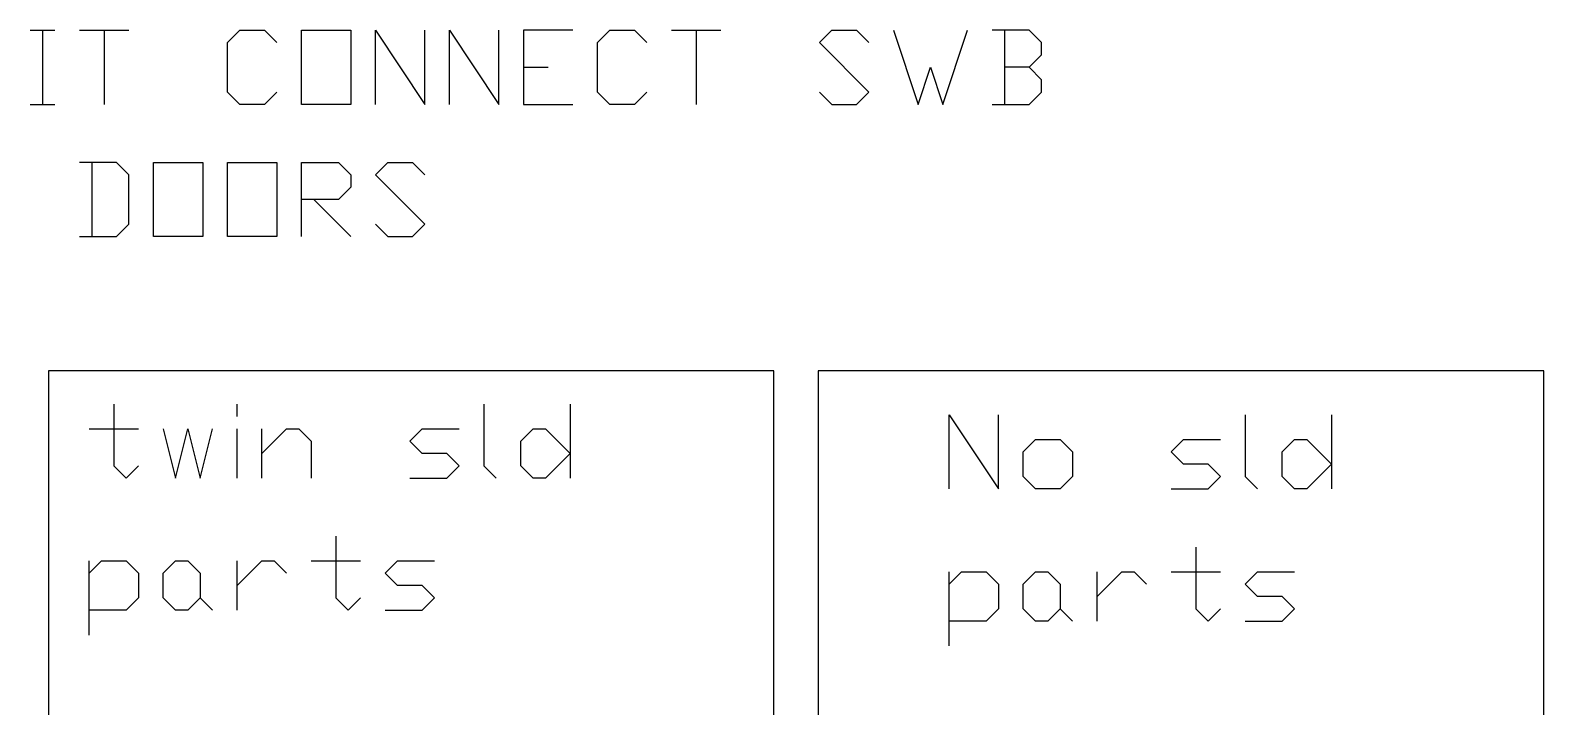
# Model space of a CAD drawing. Extents: x 0 to 9532, y -5852 to 7.
# Drawn here: x 4857 to 9532, y -2081 to 7 of the extents above; entities that cross this region are included whole.
import ezdxf

# ---------------------------------------------------------------- set-up
doc = ezdxf.new("R2010")
doc.units = 0
doc.layers.add('Default_Layer', color=1, linetype='CONTINUOUS')

msp = doc.modelspace()

# ---------------------------------------------------------------- linework, layer by layer
at = {"layer": 'Default_Layer'}
for points in [[(4856.7, 6.8), (4932.9, 6.8)], [(4894.8, 6.8), (4894.8, -221.8)], [(5009.1, 6.8), (5161.5, 6.8)], [(5085.3, 6.8), (5085.3, -221.8)], [(5618.7, -183.7), (5580.6, -221.8), (5504.4, -221.8), (5466.3, -183.7), (5466.3, -31.3), (5504.4, 6.8), (5580.6, 6.8), (5618.7, -31.3)], [(5923.5, -221.8), (5923.5, 6.8), (6075.9, -221.8), (6075.9, 6.8)], [(6152.1, -221.8), (6152.1, 6.8), (6304.5, -221.8), (6304.5, 6.8)], [(6533.1, 6.8), (6380.7, 6.8), (6380.7, -221.8), (6533.1, -221.8)], [(6761.7, -183.7), (6723.6, -221.8), (6647.4, -221.8), (6609.3, -183.7), (6609.3, -31.3), (6647.4, 6.8), (6723.6, 6.8), (6761.7, -31.3)], [(6837.9, 6.8), (6990.3, 6.8)], [(6914.1, 6.8), (6914.1, -221.8)], [(7295.1, -183.7), (7333.2, -221.8), (7409.4, -221.8), (7447.5, -183.7), (7295.1, -31.3), (7333.2, 6.8), (7409.4, 6.8), (7447.5, -31.3)], [(7523.7, 6.8), (7599.9, -221.8), (7638, -107.5), (7676.1, -221.8), (7752.3, 6.8)], [(7942.8, -107.5), (7980.9, -69.4), (7980.9, -31.3), (7942.8, 6.8), (7828.5, 6.8)], [(7866.6, 6.8), (7866.6, -221.8)], [(6380.7, -107.5), (6456.9, -107.5)], [(7828.5, -221.8), (7942.8, -221.8), (7980.9, -183.7), (7980.9, -145.6), (7942.8, -107.5), (7866.6, -107.5)], [(4856.7, -221.8), (4932.9, -221.8)], [(5009.1, -630), (5123.4, -630), (5161.5, -591.9), (5161.5, -439.5), (5123.4, -401.4), (5009.1, -401.4)], [(5047.2, -401.4), (5047.2, -630)], [(5694.9, -630), (5694.9, -401.4), (5809.2, -401.4), (5847.3, -439.5), (5847.3, -477.6), (5809.2, -515.7), (5694.9, -515.7)], [(5923.5, -591.9), (5961.6, -630), (6037.8, -630), (6075.9, -591.9), (5923.5, -439.5), (5961.6, -401.4), (6037.8, -401.4), (6075.9, -439.5)], [(5733, -515.7), (5847.3, -630)], [(5115, -1146.8), (5115, -1337.3), (5153.1, -1375.4), (5191.2, -1337.3)], [(5496, -1184.9), (5496, -1146.8)], [(6258, -1146.8), (6258, -1337.3), (6296.1, -1375.4)], [(6524.7, -1146.8), (6524.7, -1375.4)], [(7695.8, -1409), (7695.8, -1180.4), (7848.2, -1409), (7848.2, -1180.4)], [(8610.2, -1180.4), (8610.2, -1370.9), (8648.3, -1409)], [(8876.9, -1180.4), (8876.9, -1409)], [(5038.8, -1223), (5191.2, -1223)], [(5267.4, -1223), (5305.5, -1375.4), (5343.6, -1223), (5381.7, -1375.4), (5419.8, -1223)], [(5496, -1375.4), (5496, -1223)], [(5572.2, -1375.4), (5572.2, -1223)], [(5572.2, -1299.2), (5648.4, -1223), (5686.5, -1223), (5724.6, -1261.1), (5724.6, -1375.4)], [(6029.4, -1375.4), (6143.7, -1375.4), (6181.8, -1337.3), (6143.7, -1299.2), (6067.5, -1299.2), (6029.4, -1261.1), (6067.5, -1223), (6181.8, -1223)], [(8381.6, -1409), (8495.9, -1409), (8534, -1370.9), (8495.9, -1332.8), (8419.7, -1332.8), (8381.6, -1294.7), (8419.7, -1256.6), (8534, -1256.6)], [(5800.8, -1555), (5800.8, -1745.5), (5838.9, -1783.6), (5877, -1745.5)], [(8457.8, -1588.7), (8457.8, -1779.2), (8495.9, -1817.3), (8534, -1779.2)], [(5038.8, -1859.8), (5038.8, -1631.2)], [(5038.8, -1669.3), (5076.9, -1631.2), (5153.1, -1631.2), (5191.2, -1669.3), (5191.2, -1745.5), (5153.1, -1783.6), (5038.8, -1783.6)], [(5496, -1783.6), (5496, -1631.2)], [(5496, -1707.4), (5572.2, -1631.2), (5610.3, -1631.2), (5648.4, -1669.3)], [(5724.6, -1631.2), (5877, -1631.2)], [(5953.2, -1783.6), (6067.5, -1783.6), (6105.6, -1745.5), (6067.5, -1707.4), (5991.3, -1707.4), (5953.2, -1669.3), (5991.3, -1631.2), (6105.6, -1631.2)], [(7695.8, -1893.5), (7695.8, -1664.9)], [(7695.8, -1703), (7733.9, -1664.9), (7810.1, -1664.9), (7848.2, -1703), (7848.2, -1779.2), (7810.1, -1817.3), (7695.8, -1817.3)], [(8153, -1817.3), (8153, -1664.9)], [(8153, -1741.1), (8229.2, -1664.9), (8267.3, -1664.9), (8305.4, -1703)], [(8381.6, -1664.9), (8534, -1664.9)], [(8610.2, -1817.3), (8724.5, -1817.3), (8762.6, -1779.2), (8724.5, -1741.1), (8648.3, -1741.1), (8610.2, -1703), (8648.3, -1664.9), (8762.6, -1664.9)], [(5381.7, -1745.5), (5419.8, -1783.6)], [(8038.7, -1779.2), (8076.8, -1817.3)]]:
    msp.add_lwpolyline(points, dxfattribs=at)
for points in [[(5694.9, -221.8), (5694.9, 6.8), (5847.3, 6.8), (5847.3, -221.8), (5694.9, -221.8)], [(5237.7, -630), (5237.7, -401.4), (5390.1, -401.4), (5390.1, -630), (5237.7, -630)], [(5466.3, -630), (5466.3, -401.4), (5618.7, -401.4), (5618.7, -630), (5466.3, -630)], [(4912.9, -5332.6), (7154.1, -5332.6), (7154.1, -1044.7), (4912.9, -1044.7), (4912.9, -5332.6)], [(7290.8, -5332.6), (9532, -5332.6), (9532, -1044.7), (7290.8, -1044.7), (7290.8, -5332.6)], [(6524.7, -1299.2), (6448.5, -1375.4), (6410.4, -1375.4), (6372.3, -1337.3), (6372.3, -1261.1), (6410.4, -1223), (6448.5, -1223), (6524.7, -1299.2)], [(8038.7, -1409), (7962.5, -1409), (7924.4, -1370.9), (7924.4, -1294.7), (7962.5, -1256.6), (8038.7, -1256.6), (8076.8, -1294.7), (8076.8, -1370.9), (8038.7, -1409)], [(8876.9, -1332.8), (8800.7, -1409), (8762.6, -1409), (8724.5, -1370.9), (8724.5, -1294.7), (8762.6, -1256.6), (8800.7, -1256.6), (8876.9, -1332.8)], [(5343.6, -1783.6), (5305.5, -1783.6), (5267.4, -1745.5), (5267.4, -1669.3), (5305.5, -1631.2), (5343.6, -1631.2), (5381.7, -1669.3), (5381.7, -1745.5), (5343.6, -1783.6)], [(8000.6, -1817.3), (7962.5, -1817.3), (7924.4, -1779.2), (7924.4, -1703), (7962.5, -1664.9), (8000.6, -1664.9), (8038.7, -1703), (8038.7, -1779.2), (8000.6, -1817.3)]]:
    msp.add_lwpolyline(points, close=True, dxfattribs=at)

doc.saveas('drawing.dxf')
